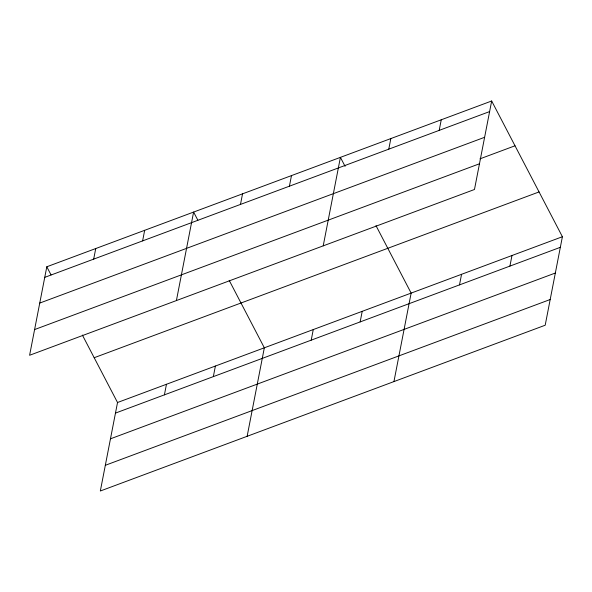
<?xml version="1.0" encoding="UTF-8"?>
<svg xmlns="http://www.w3.org/2000/svg" width="592" height="592" viewBox="0 0 592 592"><rect width="100%" height="100%" fill="white"/><g stroke="black" fill="none" stroke-linecap="round" stroke-linejoin="round"><path stroke-width="0.89" d="M46.805 266.777L29.6 355.274L474.473 189.492L491.671 100.995L46.805 266.777L51.045 274.917M93.677 259.133L95.741 248.544M142.613 240.892L144.677 230.303M82.377 335.05L117.527 402.508L100.329 491.005L545.195 325.223L562.4 236.726L491.671 100.995M176.409 300.566L193.606 212.069L197.854 220.209M164.406 394.864L166.463 384.275M240.485 204.418L242.542 193.828M213.342 376.63L215.399 366.041M289.421 186.184L291.479 175.595M247.138 436.297L264.335 347.8L229.185 280.342M323.217 245.858L340.415 157.361L345.084 166.315M311.214 340.156L313.272 329.566M388.774 149.162L390.838 138.572M360.151 321.922L362.208 311.333M439.197 130.373L441.255 119.784M393.939 381.588L411.144 293.092L375.994 225.633M459.503 284.893L461.56 274.303M509.919 266.104L511.984 255.515M44.74 277.367L489.614 111.585M39.745 303.074L484.619 137.292M479.979 158.841L515.01 145.787M34.595 329.566L479.468 163.777M94.187 357.716L539.06 191.934M117.527 402.508L562.4 236.726M115.47 413.098L560.343 247.315M110.475 438.813L555.348 273.023M105.324 465.297L550.197 299.515"/></g></svg>
